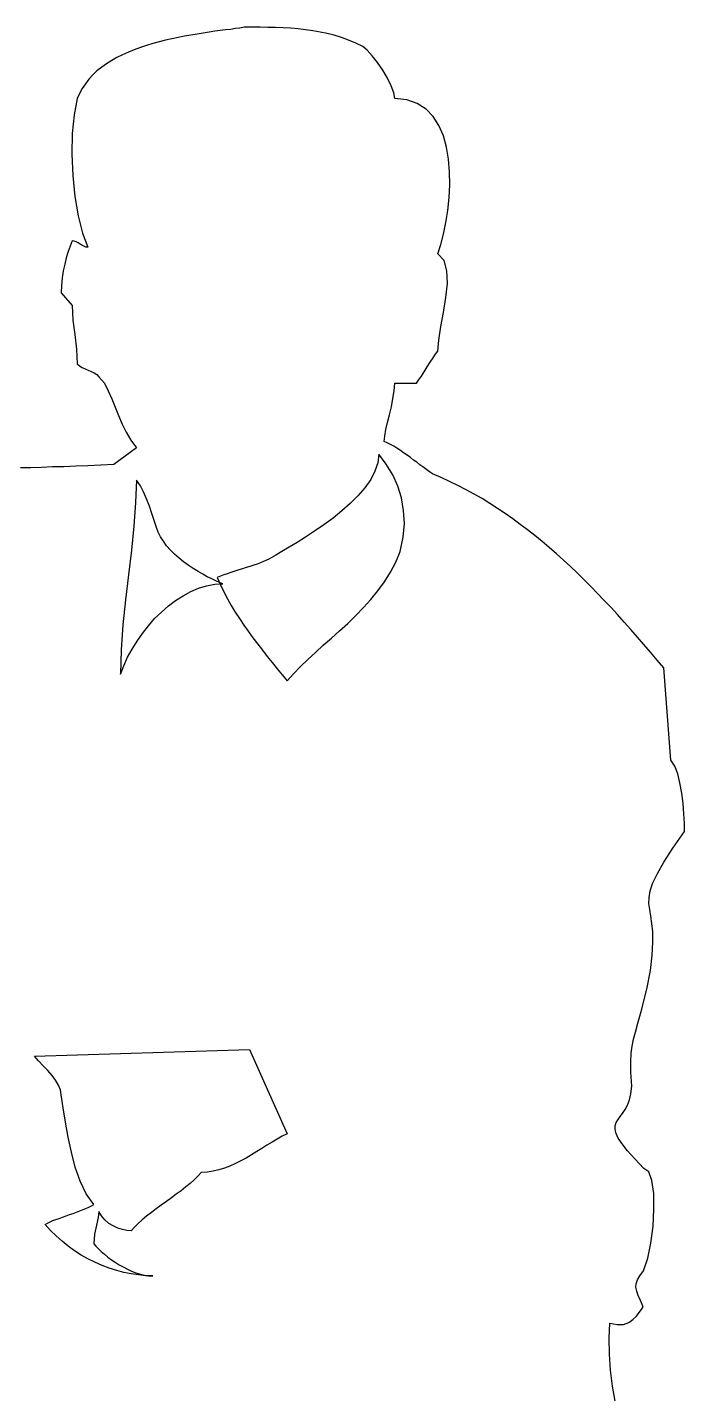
# Model space of a CAD drawing. Header units: millimetres. Extents: x -1628.91 to -1628.03, y 1827.02 to 1828.3.
# Drawn here: x -1628.459 to -1628.095, y 1827.541 to 1828.299 of the extents above; entities that cross this region are included whole.
import ezdxf

# ---------------------------------------------------------------- set-up
doc = ezdxf.new("R2010")
doc.units = ezdxf.units.MM
doc.header["$LTSCALE"] = 10
doc.layers.add('Humanos', color=2, linetype='Continuous')

msp = doc.modelspace()

# ---------------------------------------------------------------- linework, layer by layer
at = {"layer": 'Humanos'}
for p, q in [((-1628.37228, 1828.2936), (-1628.37573, 1828.29291)), ((-1628.36882, 1828.2943), (-1628.37228, 1828.2936)), ((-1628.36537, 1828.29485), (-1628.36882, 1828.2943)), ((-1628.36205, 1828.2954), (-1628.36537, 1828.29485)), ((-1628.35873, 1828.29581), (-1628.36205, 1828.2954)), ((-1628.35556, 1828.29637), (-1628.35873, 1828.29581)), ((-1628.35251, 1828.29678), (-1628.35556, 1828.29637)), ((-1628.34961, 1828.2972), (-1628.35251, 1828.29678)), ((-1628.34671, 1828.29747), (-1628.34961, 1828.2972)), ((-1628.34408, 1828.29789), (-1628.34671, 1828.29747)), ((-1628.3416, 1828.29816), (-1628.34408, 1828.29789)), ((-1628.33925, 1828.29858), (-1628.3416, 1828.29816)), ((-1628.33482, 1828.29858), (-1628.33925, 1828.29858)), ((-1628.3304, 1828.29858), (-1628.33482, 1828.29858)), ((-1628.32612, 1828.29844), (-1628.3304, 1828.29858)), ((-1628.32183, 1828.29844), (-1628.32612, 1828.29844)), ((-1628.31769, 1828.2983), (-1628.32183, 1828.29844)), ((-1628.31354, 1828.29803), (-1628.31769, 1828.2983)), ((-1628.3094, 1828.29775), (-1628.31354, 1828.29803)), ((-1628.30539, 1828.2972), (-1628.3094, 1828.29775)), ((-1628.30124, 1828.29664), (-1628.30539, 1828.2972)), ((-1628.29723, 1828.29595), (-1628.30124, 1828.29664)), ((-1628.29323, 1828.29512), (-1628.29723, 1828.29595)), ((-1628.28936, 1828.29415), (-1628.29323, 1828.29512)), ((-1628.28535, 1828.29291), (-1628.28936, 1828.29415)), ((-1628.40019, 1828.28614), (-1628.40337, 1828.28476)), ((-1628.39674, 1828.28738), (-1628.40019, 1828.28614)), ((-1628.39342, 1828.28849), (-1628.39674, 1828.28738)), ((-1628.38983, 1828.2896), (-1628.39342, 1828.28849)), ((-1628.38637, 1828.29056), (-1628.38983, 1828.2896)), ((-1628.38278, 1828.29139), (-1628.38637, 1828.29056)), ((-1628.37932, 1828.29222), (-1628.38278, 1828.29139)), ((-1628.37573, 1828.29291), (-1628.37932, 1828.29222)), ((-1628.28148, 1828.29139), (-1628.28535, 1828.29291)), ((-1628.27747, 1828.28987), (-1628.28148, 1828.29139)), ((-1628.2736, 1828.28794), (-1628.27747, 1828.28987)), ((-1628.27112, 1828.28587), (-1628.2736, 1828.28794)), ((-1628.26835, 1828.28282), (-1628.27112, 1828.28587)), ((-1628.41553, 1828.2784), (-1628.41816, 1828.27647)), ((-1628.41263, 1828.2802), (-1628.41553, 1828.2784)), ((-1628.40973, 1828.28186), (-1628.41263, 1828.2802)), ((-1628.40669, 1828.28338), (-1628.40973, 1828.28186)), ((-1628.40337, 1828.28476), (-1628.40669, 1828.28338)), ((-1628.26545, 1828.27909), (-1628.26835, 1828.28282)), ((-1628.26255, 1828.27481), (-1628.26545, 1828.27909)), ((-1628.42313, 1828.27218), (-1628.4252, 1828.26983)), ((-1628.42078, 1828.27439), (-1628.42313, 1828.27218)), ((-1628.41816, 1828.27647), (-1628.42078, 1828.27439)), ((-1628.25992, 1828.27039), (-1628.26255, 1828.27481)), ((-1628.25785, 1828.2661), (-1628.25992, 1828.27039)), ((-1628.42893, 1828.26472), (-1628.43046, 1828.26196)), ((-1628.42714, 1828.26735), (-1628.42893, 1828.26472)), ((-1628.4252, 1828.26983), (-1628.42714, 1828.26735)), ((-1628.25647, 1828.26223), (-1628.25785, 1828.2661)), ((-1628.4317, 1828.25905), (-1628.4335, 1828.25007)), ((-1628.43046, 1828.26196), (-1628.4317, 1828.25905)), ((-1628.25592, 1828.25905), (-1628.25647, 1828.26223)), ((-1628.24914, 1828.25836), (-1628.25592, 1828.25905)), ((-1628.24348, 1828.25643), (-1628.24914, 1828.25836)), ((-1628.2385, 1828.25325), (-1628.24348, 1828.25643)), ((-1628.4335, 1828.25007), (-1628.43447, 1828.23971)), ((-1628.23463, 1828.2491), (-1628.2385, 1828.25325)), ((-1628.23145, 1828.24413), (-1628.23463, 1828.2491)), ((-1628.22897, 1828.23846), (-1628.23145, 1828.24413)), ((-1628.43447, 1828.23971), (-1628.43474, 1828.22824)), ((-1628.22717, 1828.23224), (-1628.22897, 1828.23846)), ((-1628.43474, 1828.22824), (-1628.43419, 1828.21649)), ((-1628.22606, 1828.22547), (-1628.22717, 1828.23224)), ((-1628.22551, 1828.21856), (-1628.22606, 1828.22547)), ((-1628.22537, 1828.21138), (-1628.22551, 1828.21856)), ((-1628.43419, 1828.21649), (-1628.43308, 1828.20488)), ((-1628.22579, 1828.20419), (-1628.22537, 1828.21138)), ((-1628.43308, 1828.20488), (-1628.43128, 1828.1941)), ((-1628.22648, 1828.19714), (-1628.22579, 1828.20419)), ((-1628.22759, 1828.19037), (-1628.22648, 1828.19714)), ((-1628.43128, 1828.1941), (-1628.4288, 1828.18443)), ((-1628.22883, 1828.18401), (-1628.22759, 1828.19037)), ((-1628.4346, 1828.18028), (-1628.43571, 1828.17738)), ((-1628.4335, 1828.18014), (-1628.4346, 1828.18028)), ((-1628.43239, 1828.17973), (-1628.4335, 1828.18014)), ((-1628.43128, 1828.17918), (-1628.43239, 1828.17973)), ((-1628.4288, 1828.18443), (-1628.42576, 1828.17669)), ((-1628.23035, 1828.17821), (-1628.22883, 1828.18401)), ((-1628.43682, 1828.17434), (-1628.43778, 1828.17088)), ((-1628.43571, 1828.17738), (-1628.43682, 1828.17434)), ((-1628.43018, 1828.17849), (-1628.43128, 1828.17918)), ((-1628.42908, 1828.1778), (-1628.43018, 1828.17849)), ((-1628.42797, 1828.17724), (-1628.42908, 1828.1778)), ((-1628.42686, 1828.17683), (-1628.42797, 1828.17724)), ((-1628.42576, 1828.17669), (-1628.42686, 1828.17683)), ((-1628.23201, 1828.1731), (-1628.23035, 1828.17821)), ((-1628.22855, 1828.16937), (-1628.23201, 1828.1731)), ((-1628.43861, 1828.16729), (-1628.43944, 1828.16356)), ((-1628.43778, 1828.17088), (-1628.43861, 1828.16729)), ((-1628.22703, 1828.1637), (-1628.22855, 1828.16937)), ((-1628.43999, 1828.15969), (-1628.4404, 1828.15555)), ((-1628.43944, 1828.16356), (-1628.43999, 1828.15969)), ((-1628.22675, 1828.15665), (-1628.22703, 1828.1637)), ((-1628.4404, 1828.15555), (-1628.44055, 1828.15154)), ((-1628.44055, 1828.15154), (-1628.4346, 1828.14435)), ((-1628.22759, 1828.14891), (-1628.22675, 1828.15665)), ((-1628.4346, 1828.14435), (-1628.43419, 1828.13634)), ((-1628.22883, 1828.14062), (-1628.22759, 1828.14891)), ((-1628.43419, 1828.13634), (-1628.43308, 1828.12832)), ((-1628.23035, 1828.13274), (-1628.22883, 1828.14062)), ((-1628.43308, 1828.12832), (-1628.43212, 1828.12017)), ((-1628.23145, 1828.12528), (-1628.23035, 1828.13274)), ((-1628.43212, 1828.12017), (-1628.4317, 1828.11215)), ((-1628.23325, 1828.11754), (-1628.23201, 1828.1192)), ((-1628.23201, 1828.1192), (-1628.23145, 1828.12528)), ((-1628.4317, 1828.11215), (-1628.43046, 1828.11091)), ((-1628.23795, 1828.11036), (-1628.23629, 1828.11298)), ((-1628.23629, 1828.11298), (-1628.23463, 1828.11547)), ((-1628.23463, 1828.11547), (-1628.23325, 1828.11754)), ((-1628.43046, 1828.11091), (-1628.42893, 1828.11008)), ((-1628.42893, 1828.11008), (-1628.42728, 1828.10925)), ((-1628.42728, 1828.10925), (-1628.42562, 1828.10856)), ((-1628.42562, 1828.10856), (-1628.42396, 1828.10787)), ((-1628.42396, 1828.10787), (-1628.42231, 1828.10704)), ((-1628.42231, 1828.10704), (-1628.42092, 1828.10621)), ((-1628.42092, 1828.10621), (-1628.41968, 1828.10497)), ((-1628.41968, 1828.10497), (-1628.41664, 1828.10137)), ((-1628.24265, 1828.10303), (-1628.24113, 1828.10524)), ((-1628.24113, 1828.10524), (-1628.23961, 1828.10773)), ((-1628.23961, 1828.10773), (-1628.23795, 1828.11036)), ((-1628.41664, 1828.10137), (-1628.41457, 1828.09723)), ((-1628.41457, 1828.09723), (-1628.41263, 1828.09266)), ((-1628.25688, 1828.09281), (-1628.25619, 1828.09723)), ((-1628.25619, 1828.09723), (-1628.25592, 1828.10137)), ((-1628.25592, 1828.10137), (-1628.24389, 1828.10137)), ((-1628.24389, 1828.10137), (-1628.24265, 1828.10303)), ((-1628.41263, 1828.09266), (-1628.41069, 1828.08811)), ((-1628.25771, 1828.08824), (-1628.25688, 1828.09281)), ((-1628.41069, 1828.08811), (-1628.4089, 1828.08341)), ((-1628.4089, 1828.08341), (-1628.40683, 1828.07871)), ((-1628.25992, 1828.07954), (-1628.25882, 1828.08382)), ((-1628.25882, 1828.08382), (-1628.25771, 1828.08824)), ((-1628.40683, 1828.07871), (-1628.40461, 1828.07415)), ((-1628.40461, 1828.07415), (-1628.40199, 1828.06972)), ((-1628.26144, 1828.07207), (-1628.26075, 1828.07567)), ((-1628.26075, 1828.07567), (-1628.25992, 1828.07954)), ((-1628.40199, 1828.06972), (-1628.39895, 1828.06558)), ((-1628.26172, 1828.06903), (-1628.26144, 1828.07207)), ((-1628.26006, 1828.06834), (-1628.26172, 1828.06903)), ((-1628.25826, 1828.06737), (-1628.26006, 1828.06834)), ((-1628.25647, 1828.06641), (-1628.25826, 1828.06737)), ((-1628.25467, 1828.0653), (-1628.25647, 1828.06641)), ((-1628.39895, 1828.06558), (-1628.41153, 1828.05632)), ((-1628.26476, 1828.06198), (-1628.26531, 1828.05729)), ((-1628.26061, 1828.05646), (-1628.26476, 1828.06198)), ((-1628.25273, 1828.06406), (-1628.25467, 1828.0653)), ((-1628.25094, 1828.06282), (-1628.25273, 1828.06406)), ((-1628.249, 1828.06157), (-1628.25094, 1828.06282)), ((-1628.24721, 1828.06019), (-1628.249, 1828.06157)), ((-1628.24541, 1828.05881), (-1628.24721, 1828.06019)), ((-1628.24361, 1828.05756), (-1628.24541, 1828.05881)), ((-1628.45741, 1828.05452), (-1628.46307, 1828.05439)), ((-1628.45146, 1828.05466), (-1628.45741, 1828.05452)), ((-1628.44538, 1828.05494), (-1628.45146, 1828.05466)), ((-1628.43916, 1828.05508), (-1628.44538, 1828.05494)), ((-1628.43253, 1828.05536), (-1628.43916, 1828.05508)), ((-1628.42576, 1828.05563), (-1628.43253, 1828.05536)), ((-1628.41871, 1828.0559), (-1628.42576, 1828.05563)), ((-1628.41153, 1828.05632), (-1628.41871, 1828.0559)), ((-1628.26683, 1828.05259), (-1628.26918, 1828.04803)), ((-1628.26531, 1828.05729), (-1628.26683, 1828.05259)), ((-1628.25702, 1828.05051), (-1628.26061, 1828.05646)), ((-1628.24195, 1828.05618), (-1628.24361, 1828.05756)), ((-1628.2403, 1828.05508), (-1628.24195, 1828.05618)), ((-1628.23878, 1828.05383), (-1628.2403, 1828.05508)), ((-1628.2374, 1828.05286), (-1628.23878, 1828.05383)), ((-1628.23615, 1828.0519), (-1628.2374, 1828.05286)), ((-1628.23491, 1828.05121), (-1628.23615, 1828.0519)), ((-1628.23021, 1828.04913), (-1628.23491, 1828.05121)), ((-1628.39895, 1828.04762), (-1628.39936, 1828.03518)), ((-1628.39674, 1828.04458), (-1628.39895, 1828.04762)), ((-1628.39494, 1828.04112), (-1628.39674, 1828.04458)), ((-1628.27236, 1828.04347), (-1628.27623, 1828.03904)), ((-1628.26918, 1828.04803), (-1628.27236, 1828.04347)), ((-1628.25426, 1828.0443), (-1628.25702, 1828.05051)), ((-1628.25218, 1828.0378), (-1628.25426, 1828.0443)), ((-1628.22551, 1828.04693), (-1628.23021, 1828.04913)), ((-1628.22095, 1828.04471), (-1628.22551, 1828.04693)), ((-1628.21639, 1828.04236), (-1628.22095, 1828.04471)), ((-1628.39328, 1828.03725), (-1628.39494, 1828.04112)), ((-1628.39176, 1828.03324), (-1628.39328, 1828.03725)), ((-1628.27623, 1828.03904), (-1628.28051, 1828.03476)), ((-1628.25094, 1828.03089), (-1628.25218, 1828.0378)), ((-1628.21197, 1828.03988), (-1628.21639, 1828.04236)), ((-1628.20754, 1828.03739), (-1628.21197, 1828.03988)), ((-1628.20326, 1828.03462), (-1628.20754, 1828.03739)), ((-1628.39936, 1828.03518), (-1628.40033, 1828.02218)), ((-1628.39038, 1828.02923), (-1628.39176, 1828.03324)), ((-1628.38913, 1828.02537), (-1628.39038, 1828.02923)), ((-1628.28521, 1828.03061), (-1628.29005, 1828.02661)), ((-1628.28051, 1828.03476), (-1628.28521, 1828.03061)), ((-1628.25053, 1828.02371), (-1628.25094, 1828.03089)), ((-1628.19898, 1828.03186), (-1628.20326, 1828.03462)), ((-1628.19469, 1828.0291), (-1628.19898, 1828.03186)), ((-1628.19055, 1828.02619), (-1628.19469, 1828.0291)), ((-1628.40033, 1828.02218), (-1628.40171, 1828.00878)), ((-1628.38803, 1828.02191), (-1628.38913, 1828.02537)), ((-1628.38693, 1828.01887), (-1628.38803, 1828.02191)), ((-1628.29516, 1828.02288), (-1628.30028, 1828.01929)), ((-1628.29005, 1828.02661), (-1628.29516, 1828.02288)), ((-1628.25122, 1828.0161), (-1628.25053, 1828.02371)), ((-1628.1864, 1828.02315), (-1628.19055, 1828.02619)), ((-1628.1824, 1828.02011), (-1628.1864, 1828.02315)), ((-1628.38568, 1828.01625), (-1628.38693, 1828.01887)), ((-1628.38402, 1828.01376), (-1628.38568, 1828.01625)), ((-1628.38223, 1828.01127), (-1628.38402, 1828.01376)), ((-1628.30995, 1828.01306), (-1628.31437, 1828.01044)), ((-1628.30525, 1828.0161), (-1628.30995, 1828.01306)), ((-1628.30028, 1828.01929), (-1628.30525, 1828.0161)), ((-1628.25288, 1828.00809), (-1628.25122, 1828.0161)), ((-1628.17825, 1828.01694), (-1628.1824, 1828.02011)), ((-1628.17424, 1828.01362), (-1628.17825, 1828.01694)), ((-1628.17037, 1828.0103), (-1628.17424, 1828.01362)), ((-1628.40171, 1828.00878), (-1628.40337, 1827.9951)), ((-1628.38015, 1828.00892), (-1628.38223, 1828.01127)), ((-1628.37781, 1828.00657), (-1628.38015, 1828.00892)), ((-1628.37532, 1828.0045), (-1628.37781, 1828.00657)), ((-1628.3217, 1828.00616), (-1628.32432, 1828.00463)), ((-1628.31838, 1828.00809), (-1628.3217, 1828.00616)), ((-1628.31437, 1828.01044), (-1628.31838, 1828.00809)), ((-1628.25536, 1828.00215), (-1628.25288, 1828.00809)), ((-1628.16636, 1828.00685), (-1628.17037, 1828.0103)), ((-1628.1625, 1828.00339), (-1628.16636, 1828.00685)), ((-1628.37283, 1828.00243), (-1628.37532, 1828.0045)), ((-1628.3702, 1828.00049), (-1628.37283, 1828.00243)), ((-1628.36744, 1827.9987), (-1628.3702, 1828.00049)), ((-1628.36481, 1827.99704), (-1628.36744, 1827.9987)), ((-1628.34229, 1827.99786), (-1628.3445, 1827.99717)), ((-1628.34021, 1827.99855), (-1628.34229, 1827.99786)), ((-1628.33814, 1827.99924), (-1628.34021, 1827.99855)), ((-1628.33607, 1827.9998), (-1628.33814, 1827.99924)), ((-1628.334, 1828.00049), (-1628.33607, 1827.9998)), ((-1628.33206, 1828.00118), (-1628.334, 1828.00049)), ((-1628.33026, 1828.00187), (-1628.33206, 1828.00118)), ((-1628.32847, 1828.00256), (-1628.33026, 1828.00187)), ((-1628.32695, 1828.00325), (-1628.32847, 1828.00256)), ((-1628.32557, 1828.00394), (-1628.32695, 1828.00325)), ((-1628.32432, 1828.00463), (-1628.32557, 1828.00394)), ((-1628.25826, 1827.99662), (-1628.25536, 1828.00215)), ((-1628.15862, 1827.9998), (-1628.1625, 1828.00339)), ((-1628.15489, 1827.9962), (-1628.15862, 1827.9998)), ((-1628.40337, 1827.9951), (-1628.40503, 1827.98128)), ((-1628.36219, 1827.99551), (-1628.36481, 1827.99704)), ((-1628.3597, 1827.99413), (-1628.36219, 1827.99551)), ((-1628.35721, 1827.99303), (-1628.3597, 1827.99413)), ((-1628.355, 1827.99192), (-1628.35721, 1827.99303)), ((-1628.35556, 1827.98999), (-1628.35113, 1827.99027)), ((-1628.35293, 1827.99096), (-1628.355, 1827.99192)), ((-1628.35238, 1827.99441), (-1628.35417, 1827.99372)), ((-1628.35417, 1827.99372), (-1628.35238, 1827.98971)), ((-1628.35113, 1827.99027), (-1628.35293, 1827.99096)), ((-1628.35058, 1827.9951), (-1628.35238, 1827.99441)), ((-1628.34864, 1827.99579), (-1628.35058, 1827.9951)), ((-1628.34657, 1827.99648), (-1628.34864, 1827.99579)), ((-1628.3445, 1827.99717), (-1628.34657, 1827.99648)), ((-1628.26517, 1827.98639), (-1628.26158, 1827.99137)), ((-1628.26158, 1827.99137), (-1628.25826, 1827.99662)), ((-1628.15103, 1827.99247), (-1628.15489, 1827.9962)), ((-1628.1473, 1827.98874), (-1628.15103, 1827.99247)), ((-1628.37725, 1827.981), (-1628.37311, 1827.98363)), ((-1628.37311, 1827.98363), (-1628.36882, 1827.98598)), ((-1628.36882, 1827.98598), (-1628.36454, 1827.98777)), ((-1628.36454, 1827.98777), (-1628.36011, 1827.98916)), ((-1628.36011, 1827.98916), (-1628.35556, 1827.98999)), ((-1628.35238, 1827.98971), (-1628.35058, 1827.98584)), ((-1628.35058, 1827.98584), (-1628.34851, 1827.98197)), ((-1628.26904, 1827.98156), (-1628.26517, 1827.98639)), ((-1628.14356, 1827.98488), (-1628.1473, 1827.98874)), ((-1628.13983, 1827.981), (-1628.14356, 1827.98488)), ((-1628.40503, 1827.98128), (-1628.40641, 1827.96746)), ((-1628.38513, 1827.97451), (-1628.38126, 1827.97796)), ((-1628.38126, 1827.97796), (-1628.37725, 1827.981)), ((-1628.34851, 1827.98197), (-1628.34643, 1827.97824)), ((-1628.34643, 1827.97824), (-1628.34422, 1827.97451)), ((-1628.27747, 1827.97257), (-1628.27319, 1827.977)), ((-1628.27319, 1827.977), (-1628.26904, 1827.98156)), ((-1628.1361, 1827.97714), (-1628.13983, 1827.981)), ((-1628.13251, 1827.97313), (-1628.1361, 1827.97714)), ((-1628.40641, 1827.96746), (-1628.40738, 1827.95364)), ((-1628.39232, 1827.96691), (-1628.38886, 1827.97091)), ((-1628.38886, 1827.97091), (-1628.38513, 1827.97451)), ((-1628.34422, 1827.97451), (-1628.34187, 1827.97091)), ((-1628.34187, 1827.97091), (-1628.33952, 1827.96732)), ((-1628.28646, 1827.96414), (-1628.2819, 1827.96829)), ((-1628.2819, 1827.96829), (-1628.27747, 1827.97257)), ((-1628.12878, 1827.96898), (-1628.13251, 1827.97313)), ((-1628.12518, 1827.96483), (-1628.12878, 1827.96898)), ((-1628.39853, 1827.95848), (-1628.39549, 1827.96276)), ((-1628.39549, 1827.96276), (-1628.39232, 1827.96691)), ((-1628.33952, 1827.96732), (-1628.33704, 1827.96387)), ((-1628.33704, 1827.96387), (-1628.33441, 1827.96028)), ((-1628.33441, 1827.96028), (-1628.33178, 1827.95682)), ((-1628.29544, 1827.95613), (-1628.29088, 1827.96)), ((-1628.29088, 1827.96), (-1628.28646, 1827.96414)), ((-1628.12145, 1827.96069), (-1628.12518, 1827.96483)), ((-1628.11786, 1827.95654), (-1628.12145, 1827.96069)), ((-1628.40738, 1827.95364), (-1628.40779, 1827.9401)), ((-1628.40379, 1827.9495), (-1628.4013, 1827.95406)), ((-1628.4013, 1827.95406), (-1628.39853, 1827.95848)), ((-1628.33178, 1827.95682), (-1628.32916, 1827.95336)), ((-1628.32916, 1827.95336), (-1628.32653, 1827.94991)), ((-1628.29972, 1827.95212), (-1628.29544, 1827.95613)), ((-1628.11427, 1827.95226), (-1628.11786, 1827.95654)), ((-1628.11054, 1827.94797), (-1628.11427, 1827.95226)), ((-1628.40779, 1827.9401), (-1628.40599, 1827.9448)), ((-1628.40599, 1827.9448), (-1628.40379, 1827.9495)), ((-1628.32653, 1827.94991), (-1628.32377, 1827.94659)), ((-1628.32377, 1827.94659), (-1628.32101, 1827.94314)), ((-1628.30815, 1827.94438), (-1628.30401, 1827.94825)), ((-1628.30401, 1827.94825), (-1628.29972, 1827.95212)), ((-1628.10694, 1827.94355), (-1628.11054, 1827.94797)), ((-1628.32101, 1827.94314), (-1628.31824, 1827.93982)), ((-1628.31824, 1827.93982), (-1628.31548, 1827.93637)), ((-1628.31548, 1827.93637), (-1628.31188, 1827.94038)), ((-1628.31188, 1827.94038), (-1628.30815, 1827.94438)), ((-1628.10293, 1827.89256), (-1628.10694, 1827.94355)), ((-1628.10086, 1827.88924), (-1628.10293, 1827.89256)), ((-1628.0992, 1827.88496), (-1628.10086, 1827.88924)), ((-1628.09796, 1827.87984), (-1628.0992, 1827.88496)), ((-1628.09685, 1827.87418), (-1628.09796, 1827.87984)), ((-1628.09616, 1827.86837), (-1628.09685, 1827.87418)), ((-1628.09575, 1827.86271), (-1628.09616, 1827.86837)), ((-1628.09547, 1827.8576), (-1628.09575, 1827.86271)), ((-1628.09533, 1827.85303), (-1628.09547, 1827.8576)), ((-1628.10183, 1827.84364), (-1628.09533, 1827.85303)), ((-1628.1068, 1827.83604), (-1628.10183, 1827.84364)), ((-1628.11039, 1827.82968), (-1628.1068, 1827.83604)), ((-1628.1144, 1827.82014), (-1628.11288, 1827.82457)), ((-1628.11288, 1827.82457), (-1628.11039, 1827.82968)), ((-1628.11509, 1827.81296), (-1628.11496, 1827.81641)), ((-1628.11496, 1827.81641), (-1628.1144, 1827.82014)), ((-1628.11468, 1827.80964), (-1628.11509, 1827.81296)), ((-1628.11412, 1827.80605), (-1628.11468, 1827.80964)), ((-1628.11343, 1827.80204), (-1628.11412, 1827.80605)), ((-1628.11302, 1827.79734), (-1628.11343, 1827.80204)), ((-1628.11288, 1827.79154), (-1628.11302, 1827.79734)), ((-1628.1133, 1827.78449), (-1628.11288, 1827.79154)), ((-1628.11427, 1827.77592), (-1628.1133, 1827.78449)), ((-1628.11634, 1827.76556), (-1628.11427, 1827.77592)), ((-1628.11938, 1827.75312), (-1628.11634, 1827.76556)), ((-1628.12117, 1827.74676), (-1628.11938, 1827.75312)), ((-1628.12366, 1827.73778), (-1628.12255, 1827.74179)), ((-1628.12255, 1827.74179), (-1628.12117, 1827.74676)), ((-1628.1249, 1827.73004), (-1628.12449, 1827.73405)), ((-1628.12449, 1827.73405), (-1628.12366, 1827.73778)), ((-1628.45547, 1827.72852), (-1628.33635, 1827.73212)), ((-1628.45312, 1827.72589), (-1628.45547, 1827.72852)), ((-1628.45063, 1827.72313), (-1628.45312, 1827.72589)), ((-1628.33635, 1827.73212), (-1628.31548, 1827.6854)), ((-1628.12518, 1827.72534), (-1628.1249, 1827.73004)), ((-1628.12505, 1827.71954), (-1628.12518, 1827.72534)), ((-1628.44801, 1827.7205), (-1628.45063, 1827.72313)), ((-1628.44566, 1827.71774), (-1628.44801, 1827.7205)), ((-1628.44372, 1827.71511), (-1628.44566, 1827.71774)), ((-1628.12463, 1827.7118), (-1628.12505, 1827.71954)), ((-1628.44206, 1827.71235), (-1628.44372, 1827.71511)), ((-1628.44096, 1827.70972), (-1628.44206, 1827.71235)), ((-1628.12505, 1827.70765), (-1628.12463, 1827.7118)), ((-1628.44055, 1827.70696), (-1628.44096, 1827.70972)), ((-1628.43944, 1827.69978), (-1628.44055, 1827.70696)), ((-1628.12698, 1827.70129), (-1628.12587, 1827.7042)), ((-1628.12587, 1827.7042), (-1628.12505, 1827.70765)), ((-1628.4382, 1827.6919), (-1628.43944, 1827.69978)), ((-1628.13223, 1827.69328), (-1628.13098, 1827.69494)), ((-1628.13098, 1827.69494), (-1628.12974, 1827.69674)), ((-1628.12974, 1827.69674), (-1628.12836, 1827.69894)), ((-1628.12836, 1827.69894), (-1628.12698, 1827.70129)), ((-1628.43667, 1827.68361), (-1628.4382, 1827.6919)), ((-1628.13375, 1827.68982), (-1628.1332, 1827.69162)), ((-1628.13375, 1827.68789), (-1628.13375, 1827.68982)), ((-1628.13333, 1827.68568), (-1628.13375, 1827.68789)), ((-1628.1332, 1827.69162), (-1628.13223, 1827.69328)), ((-1628.43488, 1827.67518), (-1628.43667, 1827.68361)), ((-1628.32377, 1827.68085), (-1628.32667, 1827.67904)), ((-1628.32101, 1827.6825), (-1628.32377, 1827.68085)), ((-1628.31824, 1827.68402), (-1628.32101, 1827.6825)), ((-1628.31548, 1827.6854), (-1628.31824, 1827.68402)), ((-1628.13209, 1827.68305), (-1628.13333, 1827.68568)), ((-1628.13002, 1827.67988), (-1628.13209, 1827.68305)), ((-1628.12698, 1827.676), (-1628.13002, 1827.67988)), ((-1628.43281, 1827.66688), (-1628.43488, 1827.67518)), ((-1628.33524, 1827.6738), (-1628.33814, 1827.672)), ((-1628.33234, 1827.67559), (-1628.33524, 1827.6738)), ((-1628.32943, 1827.67725), (-1628.33234, 1827.67559)), ((-1628.32667, 1827.67904), (-1628.32943, 1827.67725)), ((-1628.12297, 1827.67158), (-1628.12698, 1827.676)), ((-1628.43004, 1827.65914), (-1628.43281, 1827.66688)), ((-1628.35652, 1827.66468), (-1628.3597, 1827.66412)), ((-1628.35334, 1827.66537), (-1628.35652, 1827.66468)), ((-1628.35017, 1827.66633), (-1628.35334, 1827.66537)), ((-1628.34712, 1827.66757), (-1628.35017, 1827.66633)), ((-1628.34408, 1827.66896), (-1628.34712, 1827.66757)), ((-1628.34104, 1827.67048), (-1628.34408, 1827.66896)), ((-1628.33814, 1827.672), (-1628.34104, 1827.67048)), ((-1628.11786, 1827.66619), (-1628.12297, 1827.67158)), ((-1628.11523, 1827.6644), (-1628.11786, 1827.66619)), ((-1628.42673, 1827.6521), (-1628.43004, 1827.65914)), ((-1628.3691, 1827.6579), (-1628.37158, 1827.65597)), ((-1628.36689, 1827.65998), (-1628.3691, 1827.6579)), ((-1628.36481, 1827.66205), (-1628.36689, 1827.65998)), ((-1628.36302, 1827.66399), (-1628.36481, 1827.66205)), ((-1628.3597, 1827.66412), (-1628.36302, 1827.66399)), ((-1628.11343, 1827.65956), (-1628.11523, 1827.6644)), ((-1628.11247, 1827.65237), (-1628.11343, 1827.65956)), ((-1628.42258, 1827.64616), (-1628.42673, 1827.6521)), ((-1628.3796, 1827.64989), (-1628.38236, 1827.64782)), ((-1628.37684, 1827.65196), (-1628.3796, 1827.64989)), ((-1628.37421, 1827.6539), (-1628.37684, 1827.65196)), ((-1628.37158, 1827.65597), (-1628.37421, 1827.6539)), ((-1628.11233, 1827.64367), (-1628.11247, 1827.65237)), ((-1628.43405, 1827.64132), (-1628.43212, 1827.64201)), ((-1628.43212, 1827.64201), (-1628.43032, 1827.6427)), ((-1628.43032, 1827.6427), (-1628.42852, 1827.64339)), ((-1628.42852, 1827.64339), (-1628.42686, 1827.64408)), ((-1628.42686, 1827.64408), (-1628.4252, 1827.64478)), ((-1628.4252, 1827.64478), (-1628.42382, 1827.64547)), ((-1628.42382, 1827.64547), (-1628.42258, 1827.64616)), ((-1628.41968, 1827.64243), (-1628.42009, 1827.63911)), ((-1628.4183, 1827.63994), (-1628.41968, 1827.64243)), ((-1628.38803, 1827.64381), (-1628.39066, 1827.64174)), ((-1628.38527, 1827.64588), (-1628.38803, 1827.64381)), ((-1628.38236, 1827.64782), (-1628.38527, 1827.64588)), ((-1628.11274, 1827.63427), (-1628.11233, 1827.64367)), ((-1628.44939, 1827.63524), (-1628.44814, 1827.63593)), ((-1628.44649, 1827.63192), (-1628.44939, 1827.63524)), ((-1628.44814, 1827.63593), (-1628.44676, 1827.63662)), ((-1628.44676, 1827.63662), (-1628.44525, 1827.63731)), ((-1628.44525, 1827.63731), (-1628.44359, 1827.638)), ((-1628.44359, 1827.638), (-1628.44179, 1827.63855)), ((-1628.44179, 1827.63855), (-1628.43986, 1827.63925)), ((-1628.43986, 1827.63925), (-1628.43792, 1827.63994)), ((-1628.43792, 1827.63994), (-1628.43598, 1827.64063)), ((-1628.43598, 1827.64063), (-1628.43405, 1827.64132)), ((-1628.42106, 1827.63482), (-1628.42216, 1827.62985)), ((-1628.42009, 1827.63911), (-1628.42106, 1827.63482)), ((-1628.4165, 1827.63773), (-1628.4183, 1827.63994)), ((-1628.41429, 1827.63579), (-1628.4165, 1827.63773)), ((-1628.4118, 1827.63441), (-1628.41429, 1827.63579)), ((-1628.40931, 1827.63316), (-1628.4118, 1827.63441)), ((-1628.39798, 1827.63565), (-1628.40006, 1827.63372)), ((-1628.39577, 1827.63773), (-1628.39798, 1827.63565)), ((-1628.39328, 1827.6398), (-1628.39577, 1827.63773)), ((-1628.39066, 1827.64174), (-1628.39328, 1827.6398)), ((-1628.11399, 1827.62488), (-1628.11274, 1827.63427)), ((-1628.44345, 1827.62888), (-1628.44649, 1827.63192)), ((-1628.44013, 1827.62599), (-1628.44345, 1827.62888)), ((-1628.42216, 1827.62985), (-1628.42258, 1827.62446)), ((-1628.40669, 1827.63234), (-1628.40931, 1827.63316)), ((-1628.4042, 1827.63178), (-1628.40669, 1827.63234)), ((-1628.40185, 1827.63165), (-1628.4042, 1827.63178)), ((-1628.40006, 1827.63372), (-1628.40185, 1827.63165)), ((-1628.43682, 1827.62322), (-1628.44013, 1827.62599)), ((-1628.43322, 1827.6206), (-1628.43682, 1827.62322)), ((-1628.42949, 1827.61825), (-1628.43322, 1827.6206)), ((-1628.42258, 1827.62446), (-1628.42134, 1827.62308)), ((-1628.42134, 1827.62308), (-1628.41996, 1827.6217)), ((-1628.41996, 1827.6217), (-1628.41843, 1827.62018)), ((-1628.41843, 1827.62018), (-1628.41664, 1827.61866)), ((-1628.11578, 1827.61645), (-1628.11399, 1827.62488)), ((-1628.42576, 1827.61617), (-1628.42949, 1827.61825)), ((-1628.42189, 1827.61424), (-1628.42576, 1827.61617)), ((-1628.41788, 1827.61244), (-1628.42189, 1827.61424)), ((-1628.41401, 1827.61092), (-1628.41788, 1827.61244)), ((-1628.41664, 1827.61866), (-1628.41484, 1827.61714)), ((-1628.41484, 1827.61714), (-1628.41277, 1827.61562)), ((-1628.41277, 1827.61562), (-1628.41069, 1827.61424)), ((-1628.41069, 1827.61424), (-1628.40849, 1827.61286)), ((-1628.40849, 1827.61286), (-1628.40627, 1827.61161)), ((-1628.40627, 1827.61161), (-1628.40392, 1827.61037)), ((-1628.11813, 1827.60954), (-1628.11578, 1827.61645)), ((-1628.40987, 1827.60968), (-1628.41401, 1827.61092)), ((-1628.40586, 1827.60857), (-1628.40987, 1827.60968)), ((-1628.40185, 1827.60774), (-1628.40586, 1827.60857)), ((-1628.40392, 1827.61037), (-1628.40157, 1827.60926)), ((-1628.39771, 1827.60719), (-1628.40185, 1827.60774)), ((-1628.40157, 1827.60926), (-1628.39922, 1827.60844)), ((-1628.39922, 1827.60844), (-1628.39674, 1827.6076)), ((-1628.39383, 1827.60678), (-1628.39771, 1827.60719)), ((-1628.39674, 1827.6076), (-1628.39439, 1827.60705)), ((-1628.39439, 1827.60705), (-1628.39218, 1827.60678)), ((-1628.38983, 1827.60663), (-1628.39383, 1827.60678)), ((-1628.39218, 1827.60678), (-1628.38983, 1827.60663)), ((-1628.12214, 1827.60235), (-1628.12145, 1827.60443)), ((-1628.12145, 1827.60443), (-1628.12021, 1827.60678)), ((-1628.12021, 1827.60678), (-1628.11813, 1827.60954)), ((-1628.12228, 1827.60042), (-1628.12214, 1827.60235)), ((-1628.12186, 1827.59821), (-1628.12228, 1827.60042)), ((-1628.12104, 1827.59586), (-1628.12186, 1827.59821)), ((-1628.11979, 1827.59296), (-1628.12104, 1827.59586)), ((-1628.11827, 1827.5895), (-1628.11979, 1827.59296)), ((-1628.11924, 1827.58812), (-1628.11827, 1827.5895)), ((-1628.12629, 1827.5808), (-1628.12394, 1827.58245)), ((-1628.12394, 1827.58245), (-1628.12201, 1827.58439)), ((-1628.12201, 1827.58439), (-1628.12048, 1827.58632)), ((-1628.12048, 1827.58632), (-1628.11924, 1827.58812)), ((-1628.13706, 1827.57209), (-1628.13679, 1827.58052)), ((-1628.13679, 1827.58052), (-1628.13264, 1827.57969)), ((-1628.13264, 1827.57969), (-1628.12919, 1827.57983)), ((-1628.12919, 1827.57983), (-1628.12629, 1827.5808)), ((-1628.13693, 1827.56325), (-1628.13706, 1827.57209)), ((-1628.13637, 1827.5544), (-1628.13693, 1827.56325)), ((-1628.13527, 1827.54555), (-1628.13637, 1827.5544)), ((-1628.13375, 1827.53727), (-1628.13527, 1827.54555))]:
    msp.add_line(p, q, dxfattribs=at)

doc.saveas('drawing.dxf')
